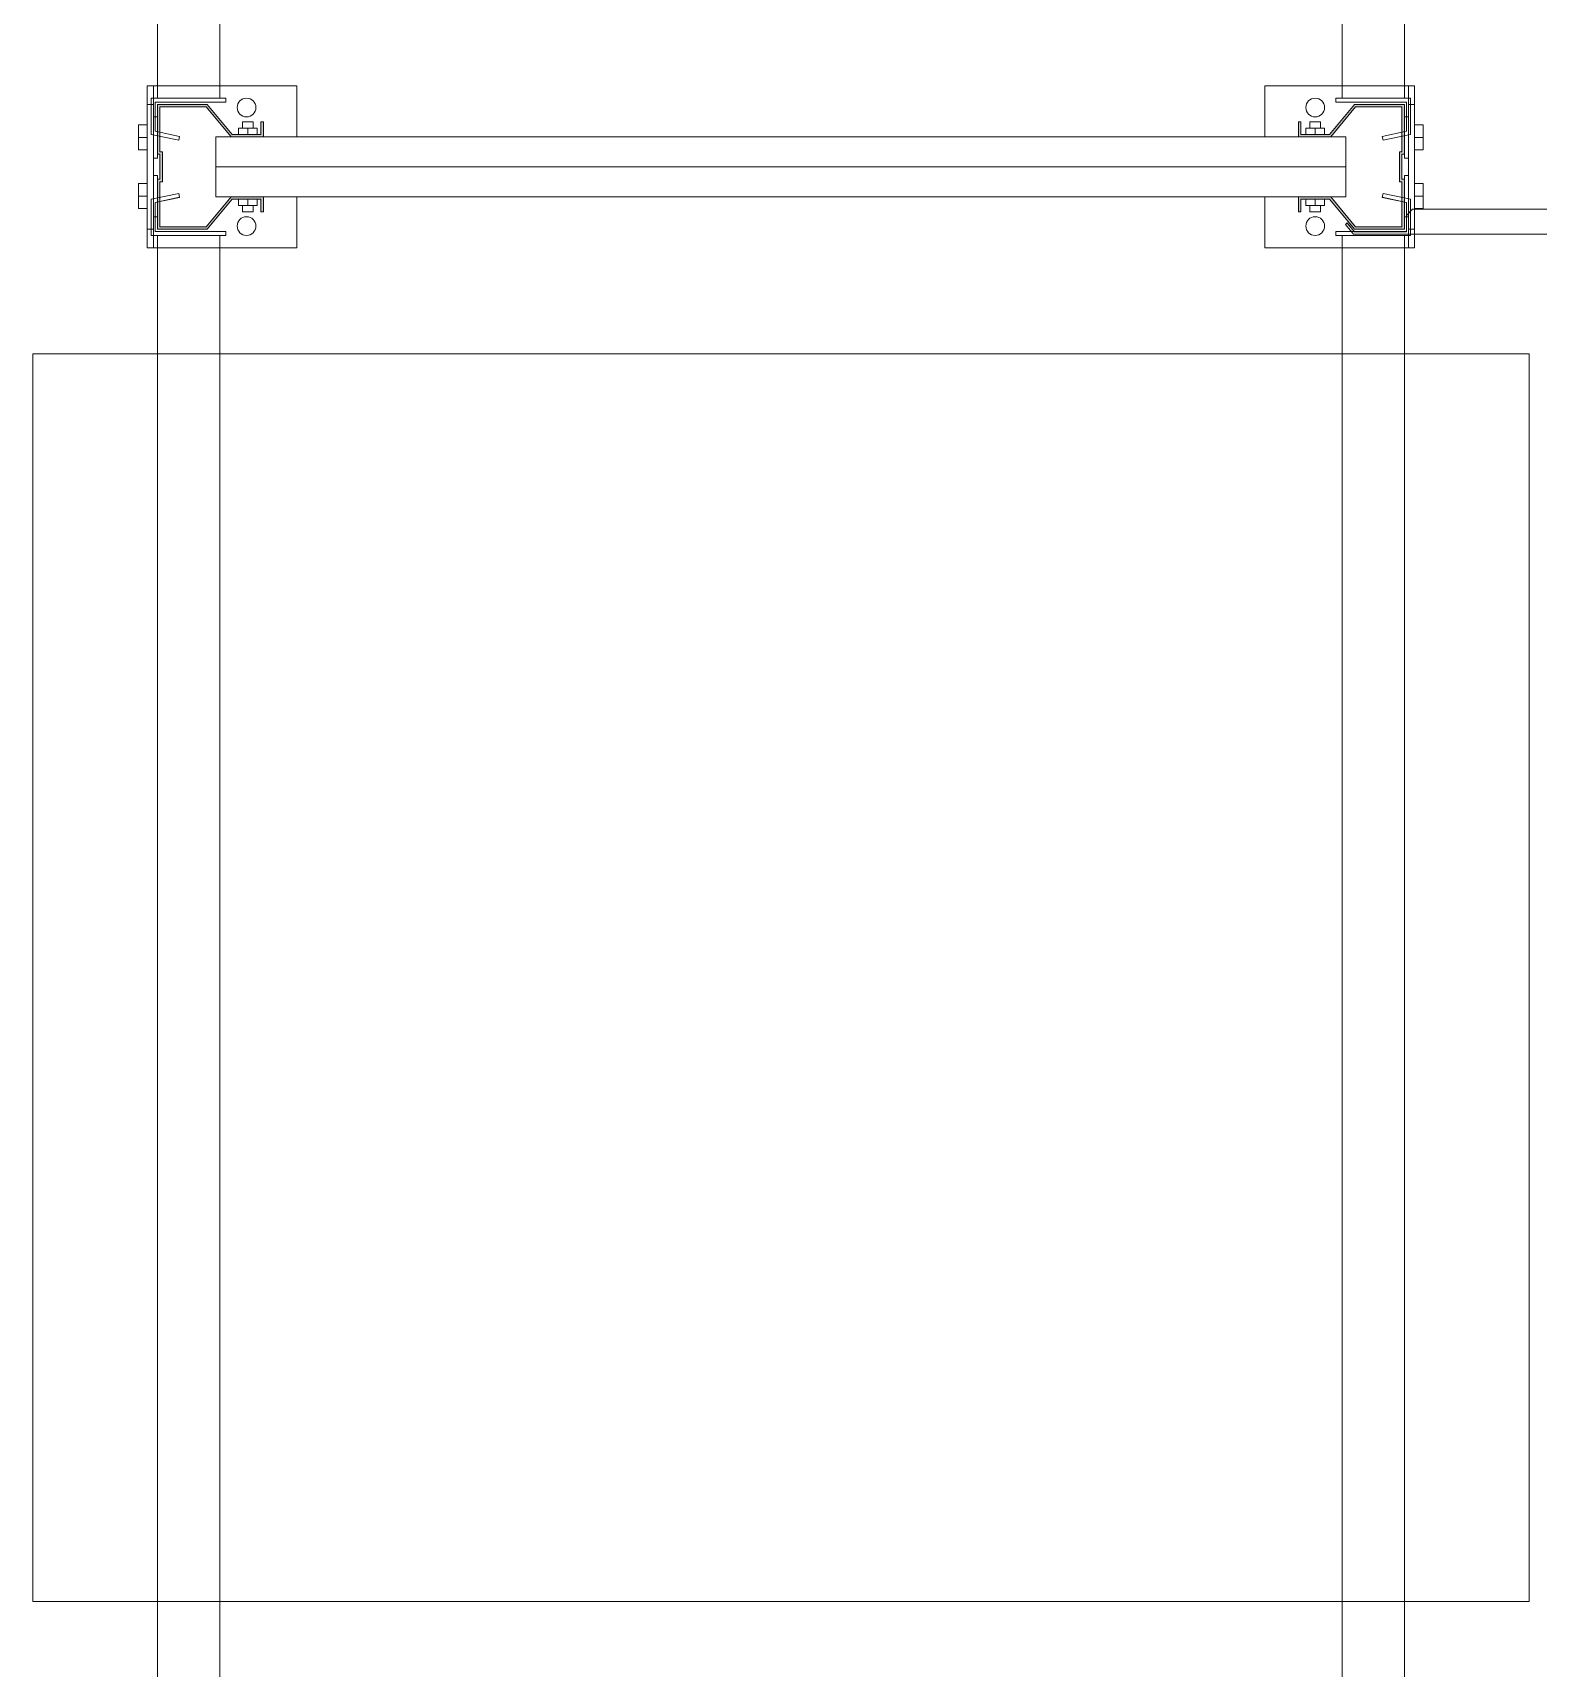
# Model space of a CAD drawing. Header units: metres. Extents: x 0 to 8715937, y -236336 to 216.
# Drawn here: x 145.426 to 146.633, y 74.391 to 75.702 of the extents above; entities that cross this region are included whole.
import ezdxf

# ---------------------------------------------------------------- set-up
doc = ezdxf.new("R2010")
doc.units = ezdxf.units.M
doc.header["$MEASUREMENT"] = 0
for name, color, linetype in [('0-BLOCK-EQUIPAMIENTO', 7, 'Continuous'), ('AAA BAST', 5, 'Continuous'), ('AAA CONECT', 3, 'Continuous'), ('AAA LARG', 1, 'Continuous'), ('AAA PALLETS', 7, 'Continuous')]:
    doc.layers.add(name, color=color, linetype=linetype)

# ---------------------------------------------------------------- blocks, each defined once
blk = doc.blocks.new('1A MODULO D FTE')
at = {"layer": 'AAA BAST', "lineweight": 5}
for points in [[(-2.34, -0.835), (-2.34, -0.833), (-2.35, -0.833), (-2.35, -0.81), (-2.326, -0.79), (-2.326, -0.75), (-2.366, -0.75), (-2.366, -0.752), (-2.386, -0.752), (-2.386, -0.75), (-2.426, -0.75), (-2.426, -0.79), (-2.402, -0.81), (-2.402, -0.833), (-2.412, -0.833), (-2.412, -0.835), (-2.4, -0.835), (-2.4, -0.8091), (-2.424, -0.7891), (-2.424, -0.752), (-2.388, -0.752), (-2.388, -0.754), (-2.364, -0.754), (-2.364, -0.752), (-2.328, -0.752), (-2.328, -0.7891), (-2.352, -0.8091), (-2.352, -0.835)], [(-0.012, -0.835), (-0.012, -0.833), (-0.002, -0.833), (-0.002, -0.81), (-0.026, -0.79), (-0.026, -0.75), (0.014, -0.75), (0.014, -0.752), (0.034, -0.752), (0.034, -0.75), (0.074, -0.75), (0.074, -0.79), (0.05, -0.81), (0.05, -0.833), (0.06, -0.833), (0.06, -0.835), (0.048, -0.835), (0.048, -0.8091), (0.072, -0.7891), (0.072, -0.752), (0.036, -0.752), (0.036, -0.754), (0.012, -0.754), (0.012, -0.752), (-0.024, -0.752), (-0.024, -0.7891), (0, -0.8091), (0, -0.835)], [(-2.34, -1.665), (-2.34, -1.667), (-2.35, -1.667), (-2.35, -1.69), (-2.326, -1.71), (-2.326, -1.75), (-2.366, -1.75), (-2.366, -1.748), (-2.386, -1.748), (-2.386, -1.75), (-2.426, -1.75), (-2.426, -1.71), (-2.402, -1.69), (-2.402, -1.667), (-2.412, -1.667), (-2.412, -1.665), (-2.4, -1.665), (-2.4, -1.6909), (-2.424, -1.7109), (-2.424, -1.748), (-2.388, -1.748), (-2.388, -1.746), (-2.364, -1.746), (-2.364, -1.748), (-2.328, -1.748), (-2.328, -1.7109), (-2.352, -1.6909), (-2.352, -1.665)], [(-0.012, -1.665), (-0.012, -1.667), (-0.002, -1.667), (-0.002, -1.69), (-0.026, -1.71), (-0.026, -1.75), (0.014, -1.75), (0.014, -1.748), (0.034, -1.748), (0.034, -1.75), (0.074, -1.75), (0.074, -1.71), (0.05, -1.69), (0.05, -1.667), (0.06, -1.667), (0.06, -1.665), (0.048, -1.665), (0.048, -1.6909), (0.072, -1.7109), (0.072, -1.748), (0.036, -1.748), (0.036, -1.746), (0.012, -1.746), (0.012, -1.748), (-0.024, -1.748), (-0.024, -1.7109), (0, -1.6909), (0, -1.665)]]:
    blk.add_hatch(color=251, dxfattribs=at).paths.add_polyline_path(points)
at = {"layer": 'AAA BAST', "color": 251, "lineweight": 5}
for p, q in [((-2.426, -0.7418), (-2.441, -0.7418)), ((-2.441, -0.7418), (-2.441, -0.8618)), ((-2.426, -0.7468), (-2.441, -0.7468)), ((-2.326, -0.7418), (-2.426, -0.7418)), ((-2.426, -0.7418), (-2.426, -0.7468)), ((-2.426, -0.7468), (-2.326, -0.7468)), ((-2.416, -0.75), (-2.416, -0.7468)), ((-2.416, -0.7468), (-2.383, -0.7468)), ((-2.3895, -0.7348), (-2.4095, -0.7348)), ((-2.4095, -0.7418), (-2.4095, -0.7348)), ((-2.3995, -0.7418), (-2.3995, -0.7348)), ((-2.3895, -0.7418), (-2.3895, -0.7348)), ((-2.383, -0.75), (-2.383, -0.7468)), ((-2.369, -0.75), (-2.369, -0.7468)), ((-2.3625, -0.7348), (-2.3425, -0.7348)), ((-2.3625, -0.7418), (-2.3625, -0.7348)), ((-2.3525, -0.7418), (-2.3525, -0.7348)), ((-2.3425, -0.7418), (-2.3425, -0.7348)), ((-2.336, -0.75), (-2.336, -0.7468)), ((-2.326, -0.7468), (-2.326, -0.7418)), ((-2.311, -0.7418), (-2.326, -0.7418)), ((-2.326, -0.7468), (-2.311, -0.7468)), ((-2.311, -0.8618), (-2.311, -0.7418)), ((-0.041, -0.8618), (-0.041, -0.7418)), ((-0.041, -0.7418), (-0.026, -0.7418)), ((-0.026, -0.7468), (-0.041, -0.7468)), ((-0.026, -0.7468), (-0.026, -0.7418)), ((-0.026, -0.7418), (0.074, -0.7418)), ((0.074, -0.7468), (-0.026, -0.7468)), ((-0.016, -0.75), (-0.016, -0.7468)), ((0.0105, -0.7348), (-0.0095, -0.7348)), ((-0.0095, -0.7418), (-0.0095, -0.7348)), ((0.0005, -0.7418), (0.0005, -0.7348)), ((0.0105, -0.7418), (0.0105, -0.7348)), ((0.017, -0.75), (0.017, -0.7468)), ((0.031, -0.75), (0.031, -0.7468)), ((0.064, -0.7468), (0.031, -0.7468)), ((0.0375, -0.7348), (0.0575, -0.7348)), ((0.0375, -0.7418), (0.0375, -0.7348)), ((0.0475, -0.7418), (0.0475, -0.7348)), ((0.0575, -0.7418), (0.0575, -0.7348)), ((0.064, -0.75), (0.064, -0.7468)), ((0.074, -0.7418), (0.074, -0.7468)), ((0.074, -0.7418), (0.089, -0.7418)), ((0.074, -0.7468), (0.089, -0.7468)), ((0.089, -0.7418), (0.089, -0.8618)), ((-2.386, -0.75), (-2.426, -0.75)), ((-2.426, -0.75), (-2.426, -0.79)), ((-2.424, -0.752), (-2.424, -0.7891)), ((-2.388, -0.752), (-2.424, -0.752)), ((-2.388, -0.752), (-2.388, -0.754)), ((-2.364, -0.754), (-2.388, -0.754)), ((-2.386, -0.75), (-2.386, -0.752)), ((-2.386, -0.75), (-2.383, -0.75)), ((-2.366, -0.752), (-2.386, -0.752)), ((-2.366, -0.75), (-2.369, -0.75)), ((-2.326, -0.75), (-2.366, -0.75)), ((-2.366, -0.75), (-2.366, -0.752)), ((-2.328, -0.752), (-2.364, -0.752)), ((-2.364, -0.752), (-2.364, -0.754)), ((-2.328, -0.752), (-2.328, -0.7891)), ((-2.326, -0.75), (-2.326, -0.79)), ((-0.026, -0.75), (0.014, -0.75)), ((-0.026, -0.75), (-0.026, -0.79)), ((-0.024, -0.752), (-0.024, -0.7891)), ((-0.024, -0.752), (0.012, -0.752)), ((0.012, -0.752), (0.012, -0.754)), ((0.012, -0.754), (0.036, -0.754)), ((0.014, -0.75), (0.014, -0.752)), ((0.014, -0.75), (0.017, -0.75)), ((0.014, -0.752), (0.034, -0.752)), ((0.034, -0.75), (0.031, -0.75)), ((0.034, -0.75), (0.074, -0.75)), ((0.034, -0.75), (0.034, -0.752)), ((0.036, -0.752), (0.072, -0.752)), ((0.036, -0.752), (0.036, -0.754)), ((0.072, -0.752), (0.072, -0.7891)), ((0.074, -0.75), (0.074, -0.79)), ((-2.426, -0.79), (-2.402, -0.81)), ((-2.424, -0.7891), (-2.4, -0.8091)), ((-2.4, -0.797), (-2.376, -0.797)), ((-2.4, -1.703), (-2.4, -0.797)), ((-2.376, -0.797), (-2.352, -0.797)), ((-2.376, -1.703), (-2.376, -0.797)), ((-2.328, -0.7891), (-2.352, -0.8091)), ((-2.352, -1.703), (-2.352, -0.797)), ((-2.326, -0.79), (-2.35, -0.81)), ((-0.026, -0.79), (-0.002, -0.81)), ((-0.024, -0.7891), (0, -0.8091)), ((0.024, -0.797), (0, -0.797)), ((0, -1.703), (0, -0.797)), ((0.048, -0.797), (0.024, -0.797)), ((0.024, -1.703), (0.024, -0.797)), ((0.072, -0.7891), (0.048, -0.8091)), ((0.048, -1.703), (0.048, -0.797)), ((0.074, -0.79), (0.05, -0.81)), ((-2.402, -0.81), (-2.402, -0.833)), ((-2.4, -0.8091), (-2.4, -0.835)), ((-2.352, -0.8091), (-2.352, -0.835)), ((-2.35, -0.81), (-2.35, -0.833)), ((-0.002, -0.81), (-0.002, -0.833)), ((0, -0.8091), (0, -0.835)), ((0.048, -0.8091), (0.048, -0.835)), ((0.05, -0.81), (0.05, -0.833)), ((-2.402, -0.814), (-2.407, -0.814)), ((-2.407, -0.829), (-2.407, -0.814)), ((-2.402, -0.8215), (-2.407, -0.8215)), ((-2.345, -0.814), (-2.35, -0.814)), ((-2.35, -0.829), (-2.35, -0.814)), ((-2.345, -0.8215), (-2.35, -0.8215)), ((-2.345, -0.829), (-2.345, -0.814)), ((-2.345, -0.8172), (-2.34, -0.8172)), ((-2.345, -0.8257), (-2.34, -0.8257)), ((-2.34, -0.8257), (-2.34, -0.8172)), ((-0.007, -0.8172), (-0.012, -0.8172)), ((-0.012, -0.8257), (-0.012, -0.8172)), ((-0.007, -0.8257), (-0.012, -0.8257)), ((-0.007, -0.814), (-0.002, -0.814)), ((-0.007, -0.829), (-0.007, -0.814)), ((-0.007, -0.8215), (-0.002, -0.8215)), ((-0.002, -0.829), (-0.002, -0.814)), ((0.05, -0.814), (0.055, -0.814)), ((0.05, -0.8215), (0.055, -0.8215)), ((0.055, -0.829), (0.055, -0.814)), ((-2.402, -0.833), (-2.412, -0.833)), ((-2.412, -0.833), (-2.412, -0.835)), ((-2.4, -0.835), (-2.412, -0.835)), ((-2.402, -0.829), (-2.407, -0.829)), ((-2.352, -0.835), (-2.34, -0.835)), ((-2.345, -0.829), (-2.35, -0.829)), ((-2.35, -0.833), (-2.34, -0.833)), ((-2.34, -0.835), (-2.34, -0.833)), ((-0.002, -0.833), (-0.012, -0.833)), ((-0.012, -0.835), (-0.012, -0.833)), ((0, -0.835), (-0.012, -0.835)), ((-0.007, -0.829), (-0.002, -0.829)), ((0.048, -0.835), (0.06, -0.835)), ((0.05, -0.829), (0.055, -0.829)), ((0.05, -0.833), (0.06, -0.833)), ((0.06, -0.833), (0.06, -0.835)), ((-2.441, -0.8618), (-2.4, -0.8618)), ((-2.352, -0.8618), (-2.311, -0.8618)), ((0, -0.8618), (-0.041, -0.8618)), ((0.089, -0.8618), (0.048, -0.8618)), ((-2.441, -1.7582), (-2.441, -1.6382)), ((-2.441, -1.6382), (-2.4, -1.6382)), ((-2.352, -1.6382), (-2.311, -1.6382)), ((-2.311, -1.6382), (-2.311, -1.7582)), ((0, -1.6382), (-0.041, -1.6382)), ((-0.041, -1.6382), (-0.041, -1.7582)), ((0.089, -1.6382), (0.048, -1.6382)), ((0.089, -1.7582), (0.089, -1.6382)), ((-2.4, -1.665), (-2.412, -1.665)), ((-2.412, -1.667), (-2.412, -1.665)), ((-2.402, -1.667), (-2.412, -1.667)), ((-2.402, -1.6699), (-2.407, -1.6699)), ((-2.407, -1.6849), (-2.407, -1.6699)), ((-2.402, -1.6774), (-2.407, -1.6774)), ((-2.402, -1.69), (-2.402, -1.667)), ((-2.4, -1.6909), (-2.4, -1.665)), ((-2.352, -1.6909), (-2.352, -1.665)), ((-2.352, -1.665), (-2.34, -1.665)), ((-2.35, -1.69), (-2.35, -1.667)), ((-2.35, -1.667), (-2.34, -1.667)), ((-2.345, -1.6699), (-2.35, -1.6699)), ((-2.35, -1.6849), (-2.35, -1.6699)), ((-2.345, -1.6774), (-2.35, -1.6774)), ((-2.345, -1.6849), (-2.345, -1.6699)), ((-2.345, -1.6732), (-2.34, -1.6732)), ((-2.34, -1.665), (-2.34, -1.667)), ((-2.34, -1.6817), (-2.34, -1.6732)), ((0, -1.665), (-0.012, -1.665)), ((-0.012, -1.665), (-0.012, -1.667)), ((-0.002, -1.667), (-0.012, -1.667)), ((-0.007, -1.6732), (-0.012, -1.6732)), ((-0.012, -1.6817), (-0.012, -1.6732)), ((-0.007, -1.6699), (-0.002, -1.6699)), ((-0.007, -1.6849), (-0.007, -1.6699)), ((-0.007, -1.6774), (-0.002, -1.6774)), ((-0.002, -1.69), (-0.002, -1.667)), ((-0.002, -1.6849), (-0.002, -1.6699)), ((0, -1.6909), (0, -1.665)), ((0.048, -1.6909), (0.048, -1.665)), ((0.048, -1.665), (0.06, -1.665)), ((0.05, -1.69), (0.05, -1.667)), ((0.05, -1.667), (0.06, -1.667)), ((0.05, -1.6699), (0.055, -1.6699)), ((0.05, -1.6774), (0.055, -1.6774)), ((0.055, -1.6849), (0.055, -1.6699)), ((0.06, -1.667), (0.06, -1.665)), ((-2.426, -1.71), (-2.402, -1.69)), ((-2.424, -1.7109), (-2.4, -1.6909)), ((-2.402, -1.6849), (-2.407, -1.6849)), ((-2.328, -1.7109), (-2.352, -1.6909)), ((-2.345, -1.6849), (-2.35, -1.6849)), ((-2.326, -1.71), (-2.35, -1.69)), ((-2.345, -1.6817), (-2.34, -1.6817)), ((-0.026, -1.71), (-0.002, -1.69)), ((-0.024, -1.7109), (0, -1.6909)), ((-0.007, -1.6817), (-0.012, -1.6817)), ((-0.007, -1.6849), (-0.002, -1.6849)), ((0.072, -1.7109), (0.048, -1.6909)), ((0.05, -1.6849), (0.055, -1.6849)), ((0.074, -1.71), (0.05, -1.69)), ((-2.4, -1.703), (-2.376, -1.703)), ((-2.376, -1.703), (-2.352, -1.703)), ((0.024, -1.703), (0, -1.703)), ((0.048, -1.703), (0.024, -1.703)), ((-2.426, -1.75), (-2.426, -1.71)), ((-2.424, -1.748), (-2.424, -1.7109)), ((-2.328, -1.748), (-2.328, -1.7109)), ((-2.326, -1.75), (-2.326, -1.71)), ((-0.026, -1.75), (-0.026, -1.71)), ((-0.024, -1.748), (-0.024, -1.7109)), ((0.072, -1.748), (0.072, -1.7109)), ((0.074, -1.75), (0.074, -1.71)), ((-2.426, -1.7532), (-2.441, -1.7532)), ((-2.386, -1.75), (-2.426, -1.75)), ((-2.426, -1.7532), (-2.326, -1.7532)), ((-2.426, -1.7582), (-2.426, -1.7532)), ((-2.388, -1.748), (-2.424, -1.748)), ((-2.416, -1.75), (-2.416, -1.7532)), ((-2.416, -1.7532), (-2.383, -1.7532)), ((-2.388, -1.748), (-2.388, -1.746)), ((-2.364, -1.746), (-2.388, -1.746)), ((-2.366, -1.748), (-2.386, -1.748)), ((-2.386, -1.75), (-2.386, -1.748)), ((-2.386, -1.75), (-2.383, -1.75)), ((-2.383, -1.75), (-2.383, -1.7532)), ((-2.369, -1.75), (-2.369, -1.7532)), ((-2.366, -1.75), (-2.369, -1.75)), ((-2.366, -1.75), (-2.366, -1.748)), ((-2.326, -1.75), (-2.366, -1.75)), ((-2.364, -1.748), (-2.364, -1.746)), ((-2.328, -1.748), (-2.364, -1.748)), ((-2.336, -1.75), (-2.336, -1.7532)), ((-2.326, -1.7532), (-2.326, -1.7582)), ((-2.326, -1.7532), (-2.311, -1.7532)), ((-0.026, -1.7532), (-0.041, -1.7532)), ((-0.026, -1.75), (0.014, -1.75)), ((0.074, -1.7532), (-0.026, -1.7532)), ((-0.026, -1.7532), (-0.026, -1.7582)), ((-0.024, -1.748), (0.012, -1.748)), ((-0.016, -1.75), (-0.016, -1.7532)), ((0.012, -1.748), (0.012, -1.746)), ((0.012, -1.746), (0.036, -1.746)), ((0.014, -1.748), (0.034, -1.748)), ((0.014, -1.75), (0.014, -1.748)), ((0.014, -1.75), (0.017, -1.75)), ((0.017, -1.75), (0.017, -1.7532)), ((0.031, -1.75), (0.031, -1.7532)), ((0.034, -1.75), (0.031, -1.75)), ((0.064, -1.7532), (0.031, -1.7532)), ((0.034, -1.75), (0.034, -1.748)), ((0.034, -1.75), (0.074, -1.75)), ((0.036, -1.748), (0.036, -1.746)), ((0.036, -1.748), (0.072, -1.748)), ((0.064, -1.75), (0.064, -1.7532)), ((0.074, -1.7582), (0.074, -1.7532)), ((0.074, -1.7532), (0.089, -1.7532)), ((-2.426, -1.7582), (-2.441, -1.7582)), ((-2.326, -1.7582), (-2.426, -1.7582)), ((-2.4095, -1.7582), (-2.4095, -1.7652)), ((-2.3895, -1.7652), (-2.4095, -1.7652)), ((-2.3995, -1.7582), (-2.3995, -1.7652)), ((-2.3895, -1.7582), (-2.3895, -1.7652)), ((-2.3625, -1.7582), (-2.3625, -1.7652)), ((-2.3625, -1.7652), (-2.3425, -1.7652)), ((-2.3525, -1.7582), (-2.3525, -1.7652)), ((-2.3425, -1.7582), (-2.3425, -1.7652)), ((-2.311, -1.7582), (-2.326, -1.7582)), ((-0.041, -1.7582), (-0.026, -1.7582)), ((-0.026, -1.7582), (0.074, -1.7582)), ((-0.0095, -1.7582), (-0.0095, -1.7652)), ((0.0105, -1.7652), (-0.0095, -1.7652)), ((0.0005, -1.7582), (0.0005, -1.7652)), ((0.0105, -1.7582), (0.0105, -1.7652)), ((0.0375, -1.7582), (0.0375, -1.7652)), ((0.0375, -1.7652), (0.0575, -1.7652)), ((0.0475, -1.7582), (0.0475, -1.7652)), ((0.0575, -1.7582), (0.0575, -1.7652)), ((0.074, -1.7582), (0.089, -1.7582))]:
    blk.add_line(p, q, dxfattribs=at)
for centre in [(-2.4235, -0.8215), (-2.3285, -0.8215), (-0.0235, -0.8215), (0.0715, -0.8215), (-2.4235, -1.6785), (-2.3285, -1.6785), (-0.0235, -1.6785), (0.0715, -1.6785)]:
    blk.add_circle(centre, 0.0075, dxfattribs=at)
at = {"layer": 'AAA CONECT', "color": 251, "lineweight": 5, "ltscale": 0.21}
for p, q in [((-2.43, -0.4591), (-2.43, -0.7909)), ((-0.03, -0.4591), (-0.03, -0.7909)), ((-2.41, -0.5066), (-2.41, -0.7434)), ((-0.01, -0.5066), (-0.01, -0.7434))]:
    blk.add_line(p, q, dxfattribs=at)
at = {"layer": 'AAA CONECT', "color": 251, "lineweight": 5}
for p, q in [((-2.41, -0.7434), (-2.415, -0.7484)), ((-0.01, -0.7434), (-0.015, -0.7484)), ((-2.428, -0.7484), (-2.428, -0.79)), ((-2.428, -0.7484), (-2.415, -0.7484)), ((-0.028, -0.7484), (-0.028, -0.79)), ((-0.028, -0.7484), (-0.015, -0.7484)), ((-2.4223, -0.7973), (-2.43, -0.7909)), ((-2.421, -0.7958), (-2.428, -0.79)), ((-2.4223, -0.7973), (-2.421, -0.7958)), ((-0.0223, -0.7973), (-0.03, -0.7909)), ((-0.021, -0.7958), (-0.028, -0.79)), ((-0.0223, -0.7973), (-0.021, -0.7958))]:
    blk.add_line(p, q, dxfattribs=at)
at = {"layer": 'AAA LARG', "color": 251, "lineweight": 5}
for p, q in [((-2.35, -0.745), (-2.3547, -0.7671)), ((-2.35, -0.745), (-2.321, -0.745)), ((-2.321, -0.745), (-2.321, -0.805)), ((-0.002, -0.745), (-0.031, -0.745)), ((-0.031, -0.745), (-0.031, -0.805)), ((-0.002, -0.745), (0.0027, -0.7671)), ((-2.3474, -0.7482), (-2.3516, -0.7678)), ((-2.3242, -0.7482), (-2.3474, -0.7482)), ((-2.3242, -0.805), (-2.3242, -0.7482)), ((-2.321, -0.75), (-0.031, -0.75)), ((-0.0278, -0.805), (-0.0278, -0.7482)), ((-0.0278, -0.7482), (-0.0046, -0.7482)), ((-0.0046, -0.7482), (-0.0004, -0.7678)), ((-2.3516, -0.7678), (-2.3547, -0.7671)), ((-0.0004, -0.7678), (0.0027, -0.7671)), ((-2.321, -0.805), (-2.3242, -0.805)), ((-2.321, -0.8), (-0.031, -0.8)), ((-0.031, -0.805), (-0.0278, -0.805)), ((-2.321, -1.695), (-2.3242, -1.695)), ((-2.3242, -1.695), (-2.3242, -1.7518)), ((-2.321, -1.755), (-2.321, -1.695)), ((-2.321, -1.7), (-0.031, -1.7)), ((-0.031, -1.755), (-0.031, -1.695)), ((-0.031, -1.695), (-0.0278, -1.695)), ((-0.0278, -1.695), (-0.0278, -1.7518)), ((-2.3516, -1.7322), (-2.3547, -1.7329)), ((-2.35, -1.755), (-2.3547, -1.7329)), ((-2.3474, -1.7518), (-2.3516, -1.7322)), ((-0.0046, -1.7518), (-0.0004, -1.7322)), ((-0.002, -1.755), (0.0027, -1.7329)), ((-0.0004, -1.7322), (0.0027, -1.7329)), ((-2.35, -1.755), (-2.321, -1.755)), ((-2.3242, -1.7518), (-2.3474, -1.7518)), ((-2.321, -1.75), (-0.031, -1.75)), ((-0.002, -1.755), (-0.031, -1.755)), ((-0.0278, -1.7518), (-0.0046, -1.7518))]:
    blk.add_line(p, q, dxfattribs=at)
at = {"layer": 'AAA PALLETS', "color": 251, "lineweight": 5, "ltscale": 0.21}
for p, q in [((-0.126, -0.65), (-1.126, -0.65)), ((-1.126, -0.65), (-1.126, -1.85)), ((-0.126, -1.85), (-0.126, -0.65)), ((-1.126, -1.85), (-0.126, -1.85))]:
    blk.add_line(p, q, dxfattribs=at)
blk = doc.blocks.new('DPM-EQUIPAMIENTO')
at = {"layer": 'AAA BAST', "xscale": -1, "rotation": 270}
for p in [(59.5558, 77.9703), (59.5558, 75.5703)]:
    blk.add_blockref('1A MODULO D FTE', p, dxfattribs=at)

msp = doc.modelspace()

# ---------------------------------------------------------------- hatches: boundary and pattern name
at = {"layer": 'AAA BAST', "lineweight": 5}
for points in [[(145.6108, 75.5583), (145.6088, 75.5583), (145.6088, 75.5683), (145.5858, 75.5683), (145.5658, 75.5443), (145.5258, 75.5443), (145.5258, 75.5843), (145.5278, 75.5843), (145.5278, 75.6043), (145.5258, 75.6043), (145.5258, 75.6443), (145.5658, 75.6443), (145.5858, 75.6203), (145.6088, 75.6203), (145.6088, 75.6303), (145.6108, 75.6303), (145.6108, 75.6183), (145.5849, 75.6183), (145.5649, 75.6423), (145.5278, 75.6423), (145.5278, 75.6063), (145.5298, 75.6063), (145.5298, 75.5823), (145.5278, 75.5823), (145.5278, 75.5463), (145.5649, 75.5463), (145.5849, 75.5703), (145.6108, 75.5703)], [(145.6108, 75.6303), (145.6088, 75.6303), (145.6088, 75.6203), (145.5858, 75.6203), (145.5658, 75.6443), (145.5258, 75.6443), (145.5258, 75.6043), (145.5278, 75.6043), (145.5278, 75.5843), (145.5258, 75.5843), (145.5258, 75.5443), (145.5658, 75.5443), (145.5858, 75.5683), (145.6088, 75.5683), (145.6088, 75.5583), (145.6108, 75.5583), (145.6108, 75.5703), (145.5849, 75.5703), (145.5649, 75.5463), (145.5278, 75.5463), (145.5278, 75.5823), (145.5298, 75.5823), (145.5298, 75.6063), (145.5278, 75.6063), (145.5278, 75.6423), (145.5649, 75.6423), (145.5849, 75.6183), (145.6108, 75.6183)], [(146.4408, 75.5583), (146.4428, 75.5583), (146.4428, 75.5683), (146.4658, 75.5683), (146.4858, 75.5443), (146.5258, 75.5443), (146.5258, 75.5843), (146.5238, 75.5843), (146.5238, 75.6043), (146.5258, 75.6043), (146.5258, 75.6443), (146.4858, 75.6443), (146.4658, 75.6203), (146.4428, 75.6203), (146.4428, 75.6303), (146.4408, 75.6303), (146.4408, 75.6183), (146.4667, 75.6183), (146.4867, 75.6423), (146.5238, 75.6423), (146.5238, 75.6063), (146.5218, 75.6063), (146.5218, 75.5823), (146.5238, 75.5823), (146.5238, 75.5463), (146.4867, 75.5463), (146.4667, 75.5703), (146.4408, 75.5703)], [(146.4408, 75.6303), (146.4428, 75.6303), (146.4428, 75.6203), (146.4658, 75.6203), (146.4858, 75.6443), (146.5258, 75.6443), (146.5258, 75.6043), (146.5238, 75.6043), (146.5238, 75.5843), (146.5258, 75.5843), (146.5258, 75.5443), (146.4858, 75.5443), (146.4658, 75.5683), (146.4428, 75.5683), (146.4428, 75.5583), (146.4408, 75.5583), (146.4408, 75.5703), (146.4667, 75.5703), (146.4867, 75.5463), (146.5238, 75.5463), (146.5238, 75.5823), (146.5218, 75.5823), (146.5218, 75.6063), (146.5238, 75.6063), (146.5238, 75.6423), (146.4867, 75.6423), (146.4667, 75.6183), (146.4408, 75.6183)]]:
    msp.add_hatch(color=251, dxfattribs=at).paths.add_polyline_path(points)

# ---------------------------------------------------------------- linework, layer by layer
at = {"layer": 'AAA BAST', "color": 251, "lineweight": 5}
for p, q in [((145.5176, 75.6443), (145.5176, 75.6593)), ((145.5176, 75.6593), (145.6376, 75.6593)), ((145.6376, 75.6593), (145.5176, 75.6593)), ((145.5176, 75.6593), (145.5176, 75.6443)), ((145.5226, 75.6443), (145.5226, 75.6593)), ((145.5226, 75.6443), (145.5226, 75.6593)), ((145.6376, 75.6593), (145.6376, 75.6183)), ((145.6376, 75.6183), (145.6376, 75.6593)), ((146.534, 75.6593), (146.414, 75.6593)), ((146.414, 75.6593), (146.414, 75.6183)), ((146.414, 75.6183), (146.414, 75.6593)), ((146.414, 75.6593), (146.534, 75.6593)), ((146.529, 75.6443), (146.529, 75.6593)), ((146.529, 75.6443), (146.529, 75.6593)), ((146.534, 75.6443), (146.534, 75.6593)), ((146.534, 75.6593), (146.534, 75.6443)), ((145.5176, 75.5443), (145.5176, 75.6443)), ((145.5176, 75.6443), (145.5226, 75.6443)), ((145.5226, 75.6443), (145.5176, 75.6443)), ((145.5176, 75.6443), (145.5176, 75.5443)), ((145.5226, 75.6443), (145.5226, 75.5443)), ((145.5226, 75.5443), (145.5226, 75.6443)), ((145.5258, 75.6043), (145.5258, 75.6443)), ((145.5258, 75.6443), (145.5658, 75.6443)), ((145.5258, 75.6443), (145.5258, 75.6043)), ((145.5258, 75.6443), (145.5658, 75.6443)), ((145.5658, 75.6443), (145.5858, 75.6203)), ((145.5658, 75.6443), (145.5858, 75.6203)), ((146.4858, 75.6443), (146.4658, 75.6203)), ((146.4858, 75.6443), (146.4658, 75.6203)), ((146.5258, 75.6443), (146.4858, 75.6443)), ((146.5258, 75.6443), (146.4858, 75.6443)), ((146.5258, 75.6043), (146.5258, 75.6443)), ((146.5258, 75.6443), (146.5258, 75.6043)), ((146.529, 75.6443), (146.529, 75.5443)), ((146.534, 75.6443), (146.529, 75.6443)), ((146.529, 75.5443), (146.529, 75.6443)), ((146.529, 75.6443), (146.534, 75.6443)), ((146.534, 75.5443), (146.534, 75.6443)), ((146.534, 75.6443), (146.534, 75.5443)), ((145.5258, 75.6343), (145.5226, 75.6343)), ((145.5226, 75.6343), (145.5226, 75.6013)), ((145.5258, 75.6343), (145.5226, 75.6343)), ((145.5278, 75.6423), (145.5649, 75.6423)), ((145.5278, 75.6063), (145.5278, 75.6423)), ((145.5278, 75.6423), (145.5649, 75.6423)), ((145.5278, 75.6423), (145.5278, 75.6063)), ((145.5649, 75.6423), (145.5849, 75.6183)), ((145.5649, 75.6423), (145.5849, 75.6183)), ((145.5941, 75.6253), (145.5941, 75.6303)), ((145.5941, 75.6303), (145.6026, 75.6303)), ((145.6026, 75.6253), (145.6026, 75.6303)), ((145.6088, 75.6203), (145.6088, 75.6303)), ((145.6088, 75.6303), (145.6108, 75.6303)), ((145.6088, 75.6203), (145.6088, 75.6303)), ((145.6108, 75.6303), (145.6088, 75.6303)), ((145.6108, 75.6183), (145.6108, 75.6303)), ((145.6108, 75.6183), (145.6108, 75.6303)), ((146.4408, 75.6183), (146.4408, 75.6303)), ((146.4428, 75.6303), (146.4408, 75.6303)), ((146.4408, 75.6183), (146.4408, 75.6303)), ((146.4408, 75.6303), (146.4428, 75.6303)), ((146.4428, 75.6203), (146.4428, 75.6303)), ((146.4428, 75.6203), (146.4428, 75.6303)), ((146.4501, 75.6253), (146.4501, 75.6303)), ((146.4501, 75.6303), (146.4586, 75.6303)), ((146.4586, 75.6253), (146.4586, 75.6303)), ((146.4867, 75.6423), (146.4667, 75.6183)), ((146.4867, 75.6423), (146.4667, 75.6183)), ((146.5238, 75.6423), (146.4867, 75.6423)), ((146.5238, 75.6423), (146.4867, 75.6423)), ((146.5238, 75.6063), (146.5238, 75.6423)), ((146.5238, 75.6423), (146.5238, 75.6063)), ((146.5258, 75.6343), (146.529, 75.6343)), ((146.5258, 75.6343), (146.529, 75.6343)), ((146.529, 75.6343), (146.529, 75.6013)), ((145.5106, 75.6078), (145.5106, 75.6278)), ((145.5176, 75.6278), (145.5106, 75.6278)), ((145.5106, 75.6078), (145.5106, 75.6278)), ((145.5176, 75.6278), (145.5106, 75.6278)), ((145.5176, 75.6178), (145.5106, 75.6178)), ((145.5176, 75.6178), (145.5106, 75.6178)), ((145.5728, 75.6183), (145.5728, 75.5943)), ((145.5728, 75.6183), (146.4788, 75.6183)), ((145.5728, 75.5943), (145.5728, 75.6183)), ((145.5728, 75.6183), (146.4788, 75.6183)), ((145.5849, 75.6183), (145.6108, 75.6183)), ((145.5849, 75.6183), (145.6108, 75.6183)), ((145.5858, 75.6203), (145.6088, 75.6203)), ((145.5858, 75.6203), (145.6088, 75.6203)), ((145.5909, 75.6203), (145.5909, 75.6253)), ((145.5909, 75.6253), (145.6059, 75.6253)), ((145.5909, 75.6253), (145.5909, 75.6203)), ((145.5909, 75.6253), (145.6059, 75.6253)), ((145.5909, 75.6203), (145.6059, 75.6203)), ((145.5984, 75.6203), (145.5984, 75.6253)), ((145.5984, 75.6253), (145.5984, 75.6203)), ((145.6059, 75.6203), (145.6059, 75.6253)), ((145.6059, 75.6253), (145.6059, 75.6203)), ((146.4667, 75.6183), (146.4408, 75.6183)), ((146.4667, 75.6183), (146.4408, 75.6183)), ((146.4658, 75.6203), (146.4428, 75.6203)), ((146.4658, 75.6203), (146.4428, 75.6203)), ((146.4468, 75.6203), (146.4468, 75.6253)), ((146.4468, 75.6253), (146.4618, 75.6253)), ((146.4468, 75.6253), (146.4468, 75.6203)), ((146.4468, 75.6253), (146.4618, 75.6253)), ((146.4468, 75.6203), (146.4618, 75.6203)), ((146.4543, 75.6203), (146.4543, 75.6253)), ((146.4543, 75.6253), (146.4543, 75.6203)), ((146.4618, 75.6203), (146.4618, 75.6253)), ((146.4618, 75.6253), (146.4618, 75.6203)), ((146.4788, 75.6183), (146.4788, 75.5943)), ((146.4788, 75.5943), (146.4788, 75.6183)), ((146.534, 75.6278), (146.541, 75.6278)), ((146.534, 75.6278), (146.541, 75.6278)), ((146.534, 75.6178), (146.541, 75.6178)), ((146.534, 75.6178), (146.541, 75.6178)), ((146.541, 75.6078), (146.541, 75.6278)), ((146.541, 75.6078), (146.541, 75.6278)), ((145.5176, 75.6078), (145.5106, 75.6078)), ((145.5176, 75.6078), (145.5106, 75.6078)), ((145.5258, 75.6043), (145.5278, 75.6043)), ((145.5258, 75.6043), (145.5258, 75.6013)), ((145.5258, 75.6043), (145.5278, 75.6043)), ((145.5258, 75.6043), (145.5258, 75.6013)), ((145.5278, 75.6063), (145.5298, 75.6063)), ((145.5278, 75.6063), (145.5298, 75.6063)), ((145.5278, 75.5843), (145.5278, 75.6043)), ((145.5278, 75.6043), (145.5278, 75.5843)), ((145.5298, 75.5823), (145.5298, 75.6063)), ((145.5298, 75.6063), (145.5298, 75.5823)), ((146.5238, 75.6063), (146.5218, 75.6063)), ((146.5218, 75.5823), (146.5218, 75.6063)), ((146.5238, 75.6063), (146.5218, 75.6063)), ((146.5218, 75.6063), (146.5218, 75.5823)), ((146.5238, 75.5843), (146.5238, 75.6043)), ((146.5258, 75.6043), (146.5238, 75.6043)), ((146.5238, 75.6043), (146.5238, 75.5843)), ((146.5258, 75.6043), (146.5238, 75.6043)), ((146.5258, 75.6043), (146.5258, 75.6013)), ((146.5258, 75.6043), (146.5258, 75.6013)), ((146.534, 75.6078), (146.541, 75.6078)), ((146.534, 75.6078), (146.541, 75.6078)), ((145.5258, 75.6013), (145.5226, 75.6013)), ((145.5258, 75.6013), (145.5226, 75.6013)), ((145.5728, 75.5943), (145.5728, 75.5703)), ((145.5728, 75.5943), (146.4788, 75.5943)), ((145.5728, 75.5703), (145.5728, 75.5943)), ((145.5728, 75.5943), (146.4788, 75.5943)), ((146.4788, 75.5943), (146.4788, 75.5703)), ((146.4788, 75.5703), (146.4788, 75.5943)), ((146.5258, 75.6013), (146.529, 75.6013)), ((146.5258, 75.6013), (146.529, 75.6013)), ((145.5106, 75.5808), (145.5106, 75.5608)), ((145.5176, 75.5808), (145.5106, 75.5808)), ((145.5106, 75.5808), (145.5106, 75.5608)), ((145.5176, 75.5808), (145.5106, 75.5808)), ((145.5258, 75.5873), (145.5226, 75.5873)), ((145.5258, 75.5873), (145.5226, 75.5873)), ((145.5226, 75.5543), (145.5226, 75.5873)), ((145.5258, 75.5843), (145.5258, 75.5873)), ((145.5258, 75.5843), (145.5258, 75.5873)), ((145.5258, 75.5443), (145.5258, 75.5843)), ((145.5258, 75.5843), (145.5278, 75.5843)), ((145.5258, 75.5843), (145.5258, 75.5443)), ((145.5258, 75.5843), (145.5278, 75.5843)), ((145.5278, 75.5463), (145.5278, 75.5823)), ((145.5278, 75.5823), (145.5298, 75.5823)), ((145.5278, 75.5823), (145.5278, 75.5463)), ((145.5278, 75.5823), (145.5298, 75.5823)), ((146.5238, 75.5823), (146.5218, 75.5823)), ((146.5238, 75.5823), (146.5218, 75.5823)), ((146.5258, 75.5843), (146.5238, 75.5843)), ((146.5258, 75.5843), (146.5238, 75.5843)), ((146.5238, 75.5463), (146.5238, 75.5823)), ((146.5238, 75.5823), (146.5238, 75.5463)), ((146.5258, 75.5873), (146.529, 75.5873)), ((146.5258, 75.5843), (146.5258, 75.5873)), ((146.5258, 75.5873), (146.529, 75.5873)), ((146.5258, 75.5843), (146.5258, 75.5873)), ((146.5258, 75.5443), (146.5258, 75.5843)), ((146.5258, 75.5843), (146.5258, 75.5443)), ((146.529, 75.5543), (146.529, 75.5873)), ((146.534, 75.5808), (146.541, 75.5808)), ((146.534, 75.5808), (146.541, 75.5808)), ((146.541, 75.5808), (146.541, 75.5608)), ((146.541, 75.5808), (146.541, 75.5608)), ((145.5176, 75.5708), (145.5106, 75.5708)), ((145.5176, 75.5708), (145.5106, 75.5708)), ((145.5649, 75.5463), (145.5849, 75.5703)), ((145.5649, 75.5463), (145.5849, 75.5703)), ((145.5658, 75.5443), (145.5858, 75.5683)), ((145.5658, 75.5443), (145.5858, 75.5683)), ((145.5728, 75.5703), (146.4788, 75.5703)), ((145.5728, 75.5703), (146.4788, 75.5703)), ((145.5849, 75.5703), (145.6108, 75.5703)), ((145.5849, 75.5703), (145.6108, 75.5703)), ((145.5858, 75.5683), (145.6088, 75.5683)), ((145.5858, 75.5683), (145.6088, 75.5683)), ((145.5909, 75.5633), (145.5909, 75.5683)), ((145.5909, 75.5683), (145.6059, 75.5683)), ((145.5909, 75.5683), (145.5909, 75.5633)), ((145.5984, 75.5633), (145.5984, 75.5683)), ((145.5984, 75.5683), (145.5984, 75.5633)), ((145.6059, 75.5633), (145.6059, 75.5683)), ((145.6059, 75.5683), (145.6059, 75.5633)), ((145.6088, 75.5683), (145.6088, 75.5583)), ((145.6088, 75.5683), (145.6088, 75.5583)), ((145.6108, 75.5703), (145.6108, 75.5583)), ((145.6108, 75.5703), (145.6108, 75.5583)), ((145.6376, 75.5703), (145.6376, 75.5293)), ((145.6376, 75.5293), (145.6376, 75.5703)), ((146.414, 75.5703), (146.414, 75.5293)), ((146.414, 75.5293), (146.414, 75.5703)), ((146.4667, 75.5703), (146.4408, 75.5703)), ((146.4408, 75.5703), (146.4408, 75.5583)), ((146.4667, 75.5703), (146.4408, 75.5703)), ((146.4408, 75.5703), (146.4408, 75.5583)), ((146.4658, 75.5683), (146.4428, 75.5683)), ((146.4428, 75.5683), (146.4428, 75.5583)), ((146.4658, 75.5683), (146.4428, 75.5683)), ((146.4428, 75.5683), (146.4428, 75.5583)), ((146.4468, 75.5633), (146.4468, 75.5683)), ((146.4468, 75.5683), (146.4618, 75.5683)), ((146.4468, 75.5683), (146.4468, 75.5633)), ((146.4543, 75.5633), (146.4543, 75.5683)), ((146.4543, 75.5683), (146.4543, 75.5633)), ((146.4618, 75.5633), (146.4618, 75.5683)), ((146.4618, 75.5683), (146.4618, 75.5633)), ((146.4858, 75.5443), (146.4658, 75.5683)), ((146.4858, 75.5443), (146.4658, 75.5683)), ((146.4867, 75.5463), (146.4667, 75.5703)), ((146.4867, 75.5463), (146.4667, 75.5703)), ((146.534, 75.5708), (146.541, 75.5708)), ((146.534, 75.5708), (146.541, 75.5708)), ((145.5176, 75.5608), (145.5106, 75.5608)), ((145.5176, 75.5608), (145.5106, 75.5608)), ((145.5258, 75.5543), (145.5226, 75.5543)), ((145.5258, 75.5543), (145.5226, 75.5543)), ((145.5909, 75.5633), (145.6059, 75.5633)), ((145.5909, 75.5633), (145.6059, 75.5633)), ((145.5941, 75.5633), (145.5941, 75.5583)), ((145.5941, 75.5583), (145.6026, 75.5583)), ((145.6026, 75.5633), (145.6026, 75.5583)), ((145.6108, 75.5583), (145.6088, 75.5583)), ((145.6088, 75.5583), (145.6108, 75.5583)), ((146.4408, 75.5583), (146.4428, 75.5583)), ((146.4428, 75.5583), (146.4408, 75.5583)), ((146.4468, 75.5633), (146.4618, 75.5633)), ((146.4468, 75.5633), (146.4618, 75.5633)), ((146.4501, 75.5633), (146.4501, 75.5583)), ((146.4501, 75.5583), (146.4586, 75.5583)), ((146.4586, 75.5633), (146.4586, 75.5583)), ((146.5258, 75.5543), (146.529, 75.5543)), ((146.5258, 75.5543), (146.529, 75.5543)), ((146.534, 75.5608), (146.541, 75.5608)), ((146.534, 75.5608), (146.541, 75.5608)), ((145.5226, 75.5443), (145.5176, 75.5443)), ((145.5176, 75.5293), (145.5176, 75.5443)), ((145.5176, 75.5443), (145.5226, 75.5443)), ((145.5176, 75.5443), (145.5176, 75.5293)), ((145.5226, 75.5443), (145.5226, 75.5293)), ((145.5226, 75.5443), (145.5226, 75.5293)), ((145.5258, 75.5443), (145.5658, 75.5443)), ((145.5258, 75.5443), (145.5658, 75.5443)), ((145.5278, 75.5463), (145.5649, 75.5463)), ((145.5278, 75.5463), (145.5649, 75.5463)), ((146.5258, 75.5443), (146.4858, 75.5443)), ((146.5258, 75.5443), (146.4858, 75.5443)), ((146.5238, 75.5463), (146.4867, 75.5463)), ((146.5238, 75.5463), (146.4867, 75.5463)), ((146.529, 75.5443), (146.534, 75.5443)), ((146.529, 75.5443), (146.529, 75.5293)), ((146.534, 75.5443), (146.529, 75.5443)), ((146.529, 75.5443), (146.529, 75.5293)), ((146.534, 75.5293), (146.534, 75.5443)), ((146.534, 75.5443), (146.534, 75.5293)), ((145.6376, 75.5293), (145.5176, 75.5293)), ((145.5176, 75.5293), (145.6376, 75.5293)), ((146.414, 75.5293), (146.534, 75.5293)), ((146.534, 75.5293), (146.414, 75.5293))]:
    msp.add_line(p, q, dxfattribs=at)
for centre in [(145.5973, 75.6418), (145.5973, 75.6418), (146.4543, 75.6418), (146.4543, 75.6418), (145.5973, 75.5468), (145.5973, 75.5468), (146.4543, 75.5468), (146.4543, 75.5468)]:
    msp.add_circle(centre, 0.0075, dxfattribs=at)
at = {"layer": 'AAA CONECT', "color": 251, "lineweight": 5}
for p, q in [((146.5324, 75.5603), (146.5274, 75.5553)), ((146.5324, 75.5603), (146.5274, 75.5553)), ((146.5274, 75.5423), (146.5274, 75.5553)), ((146.5274, 75.5423), (146.5274, 75.5553)), ((146.4785, 75.548), (146.48, 75.5492)), ((146.4785, 75.548), (146.48, 75.5492)), ((146.4785, 75.548), (146.4849, 75.5403)), ((146.4785, 75.548), (146.4849, 75.5403)), ((146.48, 75.5492), (146.4858, 75.5423)), ((146.48, 75.5492), (146.4858, 75.5423)), ((146.5274, 75.5423), (146.4858, 75.5423)), ((146.5274, 75.5423), (146.4858, 75.5423))]:
    msp.add_line(p, q, dxfattribs=at)
at = {"layer": 'AAA CONECT', "color": 251, "lineweight": 5, "ltscale": 0.21}
for p, q in [((146.7692, 75.5603), (146.5324, 75.5603)), ((146.7692, 75.5603), (146.5324, 75.5603)), ((146.8167, 75.5403), (146.4849, 75.5403)), ((146.8167, 75.5403), (146.4849, 75.5403))]:
    msp.add_line(p, q, dxfattribs=at)
at = {"layer": 'AAA LARG', "color": 251, "lineweight": 5}
for p, q in [((145.5258, 75.6493), (145.5258, 77.9393)), ((145.5758, 75.6493), (145.5758, 77.9393)), ((146.4758, 75.6493), (146.4758, 77.9393)), ((146.5258, 75.6493), (146.5258, 77.9393)), ((145.5208, 75.6203), (145.5208, 75.6493)), ((145.5208, 75.6493), (145.5808, 75.6493)), ((145.5808, 75.6461), (145.524, 75.6461)), ((145.524, 75.6461), (145.524, 75.6229)), ((145.5808, 75.6493), (145.5808, 75.6461)), ((146.5308, 75.6493), (146.4708, 75.6493)), ((146.4708, 75.6493), (146.4708, 75.6461)), ((146.4708, 75.6461), (146.5276, 75.6461)), ((146.5276, 75.6461), (146.5276, 75.6229)), ((146.5308, 75.6203), (146.5308, 75.6493)), ((145.5208, 75.6203), (145.5429, 75.6156)), ((145.524, 75.6229), (145.5436, 75.6187)), ((145.5436, 75.6187), (145.5429, 75.6156)), ((146.5276, 75.6229), (146.508, 75.6187)), ((146.508, 75.6187), (146.5087, 75.6156)), ((146.5308, 75.6203), (146.5087, 75.6156)), ((145.5208, 75.5683), (145.5429, 75.573)), ((145.5208, 75.5683), (145.5208, 75.5393)), ((145.524, 75.5657), (145.5436, 75.5698)), ((145.524, 75.5425), (145.524, 75.5657)), ((145.5436, 75.5698), (145.5429, 75.573)), ((146.508, 75.5698), (146.5087, 75.573)), ((146.5276, 75.5657), (146.508, 75.5698)), ((146.5308, 75.5683), (146.5087, 75.573)), ((146.5276, 75.5425), (146.5276, 75.5657)), ((146.5308, 75.5683), (146.5308, 75.5393)), ((145.5208, 75.5393), (145.5808, 75.5393)), ((145.5808, 75.5425), (145.524, 75.5425)), ((145.5258, 73.2493), (145.5258, 75.5393)), ((145.5758, 73.2493), (145.5758, 75.5393)), ((145.5808, 75.5393), (145.5808, 75.5425)), ((146.4708, 75.5393), (146.4708, 75.5425)), ((146.4708, 75.5425), (146.5276, 75.5425)), ((146.5308, 75.5393), (146.4708, 75.5393)), ((146.4758, 73.2493), (146.4758, 75.5393)), ((146.5258, 73.2493), (146.5258, 75.5393))]:
    msp.add_line(p, q, dxfattribs=at)
at = {"layer": 'AAA PALLETS', "color": 251, "lineweight": 5, "ltscale": 0.21}
for p, q in [((145.4258, 74.4443), (145.4258, 75.4443)), ((145.4258, 75.4443), (146.6258, 75.4443)), ((146.6258, 75.4443), (146.6258, 74.4443)), ((146.6258, 74.4443), (145.4258, 74.4443))]:
    msp.add_line(p, q, dxfattribs=at)

# ---------------------------------------------------------------- block references
at = {"layer": '0-BLOCK-EQUIPAMIENTO'}
msp.add_blockref('DPM-EQUIPAMIENTO', (87.72, 0), dxfattribs=at)

doc.saveas('drawing.dxf')
